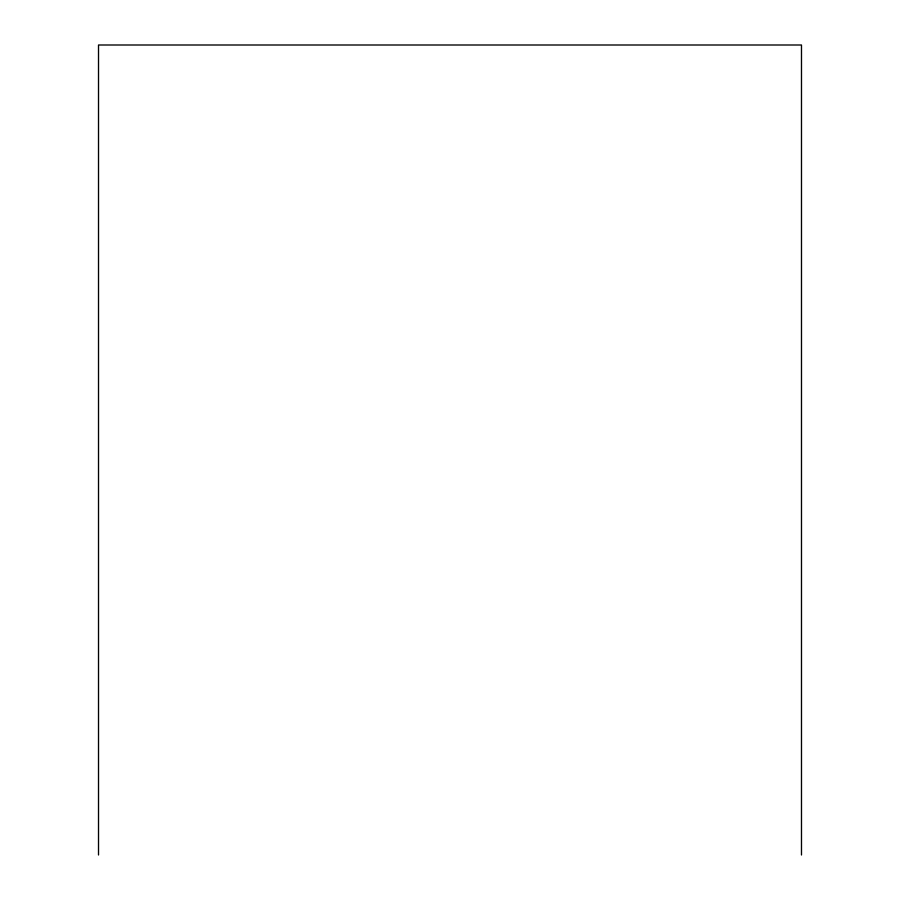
<?xml version="1.0" encoding="UTF-8"?>
<svg xmlns="http://www.w3.org/2000/svg" width="900" height="900" viewBox="0 0 900 900"><rect width="100%" height="100%" fill="white"/><g stroke="black" fill="none" stroke-linecap="round" stroke-linejoin="round"><path stroke-width="1.35" d="M801.484 855L801.484 45L98.516 45L98.516 855"/></g></svg>
